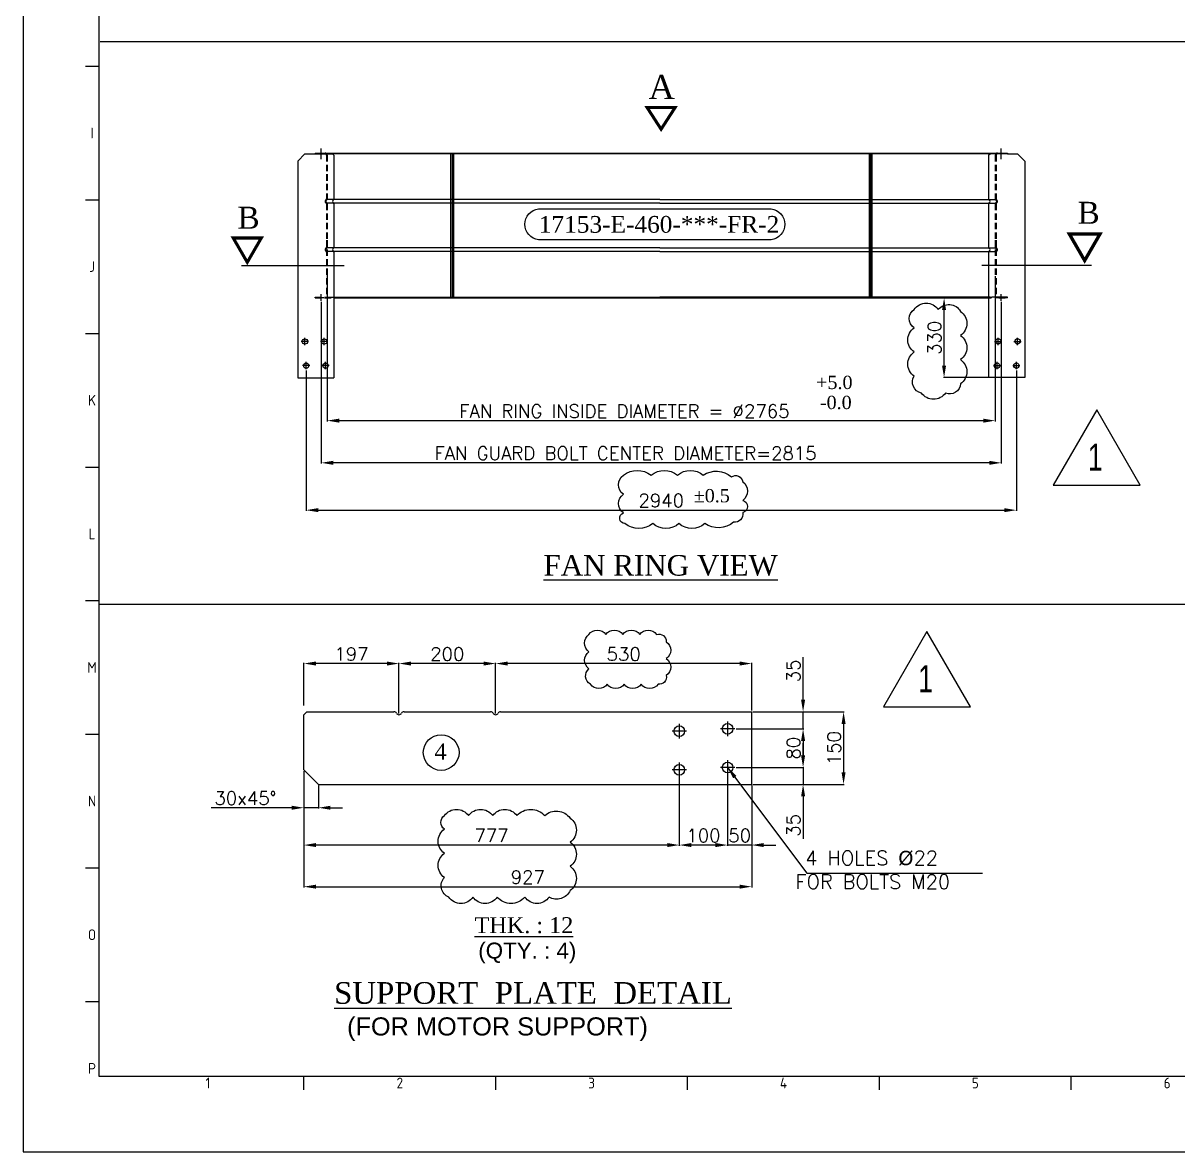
# Model space of a CAD drawing. Header units: inches. Extents: x 212980 to 238967, y -33384 to 2238.
# Drawn here: x 222454 to 227233, y -33384 to -28710 of the extents above; entities that cross this region are included whole.
import ezdxf
from ezdxf.enums import TextEntityAlignment as Align

# ---------------------------------------------------------------- set-up
doc = ezdxf.new("R2010")
doc.units = ezdxf.units.IN
doc.header["$LTSCALE"] = 15
doc.header["$MEASUREMENT"] = 0
doc.linetypes.add('CENTER2', pattern=[28.575, 19.05, -3.175, 3.175, -3.175])
doc.linetypes.add('HIDDEN', pattern=[0.375, 0.25, -0.125])
doc.layers.get('Defpoints').update_dxf_attribs({"lineweight": 0})
for name, color, linetype in [('1', 1, 'Continuous'), ('3', 3, 'Continuous'), ('CADRE', 5, 'Continuous'), ('CLOWD', 3, 'Continuous'), ('line', 7, 'Continuous'), ('PV-38C9D', 7, 'Continuous')]:
    doc.layers.add(name, color=color, linetype=linetype)
doc.styles.add('ARIAL', font='arialbi.ttf')
doc.styles.add('ARIAL_NARROW', font='ARIALN.TTF')
doc.styles.add('ISO Proportional', font='isocp.shx')
doc.styles.add('ROMANS', font='ROMANS.shx')
doc.styles.add('STYLE1', font='times.ttf')
doc.styles.add('style10', font='romans.shx', dxfattribs={"height": 25})
doc.styles.add('style7', font='times.ttf', dxfattribs={"height": 24})
doc.dimstyles.new('4', dxfattribs={"dimtxt": 55, "dimasz": 50, "dimexe": 3, "dimexo": 5, "dimgap": 12, "dimtad": 1, "dimdec": 0, "dimdsep": 46, "dimtxsty": 'ROMANS', "dimcen": 2.5, "dimclrd": 6, "dimclre": 6, "dimclrt": 2, "dimadec": 0, "dimazin": 0, "dimtfac": 1, "dimtdec": 0, "dimtmove": 0, "dimatfit": 3, "dimfxl": 1, "dimarcsym": 0})

# ---------------------------------------------------------------- blocks, each defined once
blk = doc.blocks.new('KADR')
at = {"layer": 'CADRE', "color": 2}
for p, q in [((220598.3, 250.1), (220695.6, 250.1)), ((220598.3, -722.3), (220695.6, -722.3)), ((220598.3, -1694.7), (220695.6, -1694.7)), ((220598.3, -2667.1), (220695.6, -2667.1)), ((220598.3, -3639.5), (220695.6, -3639.5)), ((220598.3, -4611.9), (220695.6, -4611.9)), ((220598.3, -5584.2), (220695.6, -5584.2)), ((220598.3, -6556.6), (220695.6, -6556.6)), ((222188.2, -7198.2), (222188.2, -7100.9)), ((223583.6, -7198.2), (223583.6, -7100.9)), ((224978.9, -7198.2), (224978.9, -7100.9)), ((226374.3, -7198.2), (226374.3, -7100.9)), ((227769.7, -7198.2), (227769.7, -7100.9))]:
    blk.add_line(p, q, dxfattribs=at)
at = {"layer": 'CADRE', "color": 1}
blk.add_lwpolyline([(220145.5, -7651), (243248.6, -7651), (243248.6, 8686.2), (220145.5, 8686.2)], close=True, dxfattribs=at)
at = {"layer": 'CADRE'}
blk.add_lwpolyline([(220695.6, -7100.9), (242698.5, -7100.9), (242698.5, 8136.1), (220695.6, 8136.1)], close=True, dxfattribs=at)
at = {"layer": 'CADRE', "color": 2, "style": 'ISO Proportional'}
for s, p in [('I', (220647, -236.1)), ('J', (220647, -1208.5)), ('K', (220647, -2180.9)), ('L', (220647, -3153.3)), ('M', (220647, -4125.7)), ('N', (220647, -5098)), ('O', (220647, -6070.4)), ('P', (220647, -7042.8)), ('1', (221490.5, -7149.5)), ('2', (222885.9, -7149.5)), ('3', (224281.2, -7149.5)), ('4', (225676.6, -7149.5)), ('5', (227072, -7149.5)), ('6', (228467.4, -7149.5))]:
    blk.add_text(s, height=77.8, dxfattribs=at).set_placement(p, align=Align.MIDDLE)
blk = doc.blocks.new('*D62')
at = {"color": 6, "lineweight": -2, "transparency": 16777216}
for p, q in [((223712.6, -29754.5), (223712.6, -30359.5)), ((226477.6, -29758.1), (226477.6, -30359.5)), ((223762.6, -30356.5), (226427.6, -30356.5))]:
    blk.add_line(p, q, dxfattribs=at)
at = {"color": 6, "transparency": 16777216}
for points in [[(223762.6, -30348.2), (223762.6, -30364.9), (223712.6, -30356.5)], [(226427.6, -30348.2), (226427.6, -30364.9), (226477.6, -30356.5)]]:
    blk.add_solid(points, dxfattribs=at)
at = {"layer": 'Defpoints', "color": 0, "transparency": 16777216}
for p in [(223712.6, -29749.5), (226477.6, -29753.1), (226477.6, -30356.5)]:
    blk.add_point(p, dxfattribs=at)
at = {"color": 2, "lineweight": 0, "transparency": 16777216, "insert": (224942.6, -30317), "char_height": 55, "attachment_point": 5, "style": 'ROMANS'}
blk.add_mtext('FAN RING INSIDE DIAMETER = %%C2765', dxfattribs=at)
blk = doc.blocks.new('*D63')
at = {"color": 6, "lineweight": -2, "transparency": 16777216}
for p, q in [((223687.6, -29864.9), (223687.6, -30534.2)), ((226502.6, -29864.9), (226502.6, -30534.2)), ((226452.6, -30531.2), (223737.6, -30531.2))]:
    blk.add_line(p, q, dxfattribs=at)
at = {"color": 6, "transparency": 16777216}
for points in [[(223737.6, -30522.8), (223737.6, -30539.5), (223687.6, -30531.2)], [(226452.6, -30522.8), (226452.6, -30539.5), (226502.6, -30531.2)]]:
    blk.add_solid(points, dxfattribs=at)
at = {"layer": 'Defpoints', "color": 0, "transparency": 16777216}
for p in [(223687.6, -29859.9), (226502.6, -29859.9), (223687.6, -30531.2)]:
    blk.add_point(p, dxfattribs=at)
at = {"color": 2, "lineweight": 0, "transparency": 16777216, "insert": (224947.4, -30491.7), "char_height": 55, "attachment_point": 5, "style": 'ROMANS'}
blk.add_mtext('FAN GUARD BOLT CENTER DIAMETER=2815', dxfattribs=at)
blk = doc.blocks.new('*D64')
at = {"color": 6, "lineweight": -2, "transparency": 16777216}
for p, q in [((226442.3, -29848.7), (226262.7, -29848.7)), ((226265.7, -30128.5), (226265.7, -29898.7)), ((226453.5, -30178.5), (226262.7, -30178.5))]:
    blk.add_line(p, q, dxfattribs=at)
at = {"color": 6, "transparency": 16777216}
for points in [[(226257.3, -29898.7), (226274, -29898.7), (226265.7, -29848.7)], [(226257.3, -30128.5), (226274, -30128.5), (226265.7, -30178.5)]]:
    blk.add_solid(points, dxfattribs=at)
at = {"layer": 'Defpoints', "color": 0, "transparency": 16777216}
for p in [(226265.7, -29848.7), (226447.3, -29848.7), (226458.5, -30178.5)]:
    blk.add_point(p, dxfattribs=at)
at = {"color": 2, "lineweight": 0, "transparency": 16777216, "insert": (226226.2, -30013.6), "char_height": 55, "attachment_point": 5, "rotation": 90, "style": 'ROMANS'}
blk.add_mtext('330', dxfattribs=at)
blk = doc.blocks.new('*D65')
at = {"color": 6, "lineweight": -2, "transparency": 16777216}
for p, q in [((223625.4, -30148.7), (223625.4, -30730.2)), ((226564.9, -30148.5), (226564.9, -30730.2)), ((223675.4, -30727.2), (226514.9, -30727.2))]:
    blk.add_line(p, q, dxfattribs=at)
at = {"color": 6, "transparency": 16777216}
for points in [[(223675.4, -30718.8), (223675.4, -30735.5), (223625.4, -30727.2)], [(226514.9, -30718.8), (226514.9, -30735.5), (226564.9, -30727.2)]]:
    blk.add_solid(points, dxfattribs=at)
at = {"layer": 'Defpoints', "color": 0, "transparency": 16777216}
for p in [(223625.4, -30143.7), (226564.9, -30143.5), (226564.9, -30727.2)]:
    blk.add_point(p, dxfattribs=at)
at = {"color": 2, "lineweight": 0, "transparency": 16777216, "insert": (225095.1, -30687.7), "char_height": 55, "attachment_point": 5, "style": 'ROMANS'}
blk.add_mtext('2940', dxfattribs=at)
blk = doc.blocks.new('*D95')
at = {"color": 6, "lineweight": -2, "transparency": 16777216}
for p, q in [((225404.6, -31632.5), (225685.1, -31632.5)), ((225682.1, -31682.5), (225682.1, -31742.5)), ((225404.6, -31792.5), (225685.1, -31792.5))]:
    blk.add_line(p, q, dxfattribs=at)
at = {"color": 6, "transparency": 16777216}
for points in [[(225673.8, -31682.5), (225690.5, -31682.5), (225682.1, -31632.5)], [(225673.8, -31742.5), (225690.5, -31742.5), (225682.1, -31792.5)]]:
    blk.add_solid(points, dxfattribs=at)
at = {"layer": 'Defpoints', "color": 0, "transparency": 16777216}
for p in [(225399.6, -31632.5), (225399.6, -31792.5), (225682.1, -31792.5)]:
    blk.add_point(p, dxfattribs=at)
at = {"color": 2, "lineweight": 0, "transparency": 16777216, "insert": (225642.6, -31712.5), "char_height": 55, "attachment_point": 5, "rotation": 90, "style": 'ROMANS'}
blk.add_mtext('80', dxfattribs=at)
blk = doc.blocks.new('*D96')
at = {"color": 6, "lineweight": -2, "transparency": 16777216}
for p, q in [((225682.1, -31742.5), (225682.1, -31692.5)), ((225404.6, -31792.5), (225685.1, -31792.5)), ((225682.1, -31792.5), (225682.1, -31862.5)), ((225474.6, -31862.5), (225685.1, -31862.5)), ((225682.1, -31912.5), (225682.1, -32088.7))]:
    blk.add_line(p, q, dxfattribs=at)
at = {"color": 6, "transparency": 16777216}
for points in [[(225673.8, -31742.5), (225690.5, -31742.5), (225682.1, -31792.5)], [(225673.8, -31912.5), (225690.5, -31912.5), (225682.1, -31862.5)]]:
    blk.add_solid(points, dxfattribs=at)
at = {"layer": 'Defpoints', "color": 0, "transparency": 16777216}
for p in [(225399.6, -31792.5), (225469.6, -31862.5), (225682.1, -31862.5)]:
    blk.add_point(p, dxfattribs=at)
at = {"color": 2, "lineweight": 0, "transparency": 16777216, "insert": (225642.6, -32032.2), "char_height": 55, "attachment_point": 5, "rotation": 90, "style": 'ROMANS'}
blk.add_mtext('35', dxfattribs=at)
blk = doc.blocks.new('*D97')
at = {"color": 6, "lineweight": -2, "transparency": 16777216}
for p, q in [((225682.1, -31512.5), (225682.1, -31336.3)), ((225474.6, -31562.5), (225685.1, -31562.5)), ((225682.1, -31632.5), (225682.1, -31562.5)), ((225526.5, -31632.5), (225685.1, -31632.5)), ((225682.1, -31682.5), (225682.1, -31732.5))]:
    blk.add_line(p, q, dxfattribs=at)
at = {"color": 6, "transparency": 16777216}
for points in [[(225673.8, -31512.5), (225690.5, -31512.5), (225682.1, -31562.5)], [(225673.8, -31682.5), (225690.5, -31682.5), (225682.1, -31632.5)]]:
    blk.add_solid(points, dxfattribs=at)
at = {"layer": 'Defpoints', "color": 0, "transparency": 16777216}
for p in [(225469.6, -31562.5), (225682.1, -31562.5), (225521.5, -31632.5)]:
    blk.add_point(p, dxfattribs=at)
at = {"color": 2, "lineweight": 0, "transparency": 16777216, "insert": (225642.6, -31392.8), "char_height": 55, "attachment_point": 5, "rotation": 90, "style": 'ROMANS'}
blk.add_mtext('35', dxfattribs=at)
blk = doc.blocks.new('*D98')
at = {"color": 6, "lineweight": -2, "transparency": 16777216}
for p, q in [((225369.6, -31817.5), (225369.6, -32116.9)), ((225469.6, -31867.5), (225469.6, -32116.9)), ((225319.6, -32113.9), (225269.6, -32113.9)), ((225469.6, -32113.9), (225369.6, -32113.9)), ((225519.6, -32113.9), (225569.6, -32113.9))]:
    blk.add_line(p, q, dxfattribs=at)
at = {"color": 6, "transparency": 16777216}
for points in [[(225319.6, -32105.5), (225319.6, -32122.2), (225369.6, -32113.9)], [(225519.6, -32105.5), (225519.6, -32122.2), (225469.6, -32113.9)]]:
    blk.add_solid(points, dxfattribs=at)
at = {"layer": 'Defpoints', "color": 0, "transparency": 16777216}
for p in [(225369.6, -31812.5), (225469.6, -31862.5), (225369.6, -32113.9)]:
    blk.add_point(p, dxfattribs=at)
at = {"color": 2, "lineweight": 0, "transparency": 16777216, "insert": (225419.6, -32074.4), "char_height": 55, "attachment_point": 5, "style": 'ROMANS'}
blk.add_mtext('50', dxfattribs=at)
blk = doc.blocks.new('*D99')
at = {"color": 6, "lineweight": -2, "transparency": 16777216}
for p, q in [((225169.6, -31827.5), (225169.6, -32116.9)), ((225319.6, -32113.9), (225219.6, -32113.9)), ((225369.6, -32080.6), (225369.6, -32116.9))]:
    blk.add_line(p, q, dxfattribs=at)
at = {"color": 6, "transparency": 16777216}
for points in [[(225219.6, -32105.5), (225219.6, -32122.2), (225169.6, -32113.9)], [(225319.6, -32105.5), (225319.6, -32122.2), (225369.6, -32113.9)]]:
    blk.add_solid(points, dxfattribs=at)
at = {"layer": 'Defpoints', "color": 0, "transparency": 16777216}
for p in [(225169.6, -31822.5), (225169.6, -32113.9), (225369.6, -32075.6)]:
    blk.add_point(p, dxfattribs=at)
at = {"color": 2, "lineweight": 0, "transparency": 16777216, "insert": (225269.6, -32074.4), "char_height": 55, "attachment_point": 5, "style": 'ROMANS'}
blk.add_mtext('100', dxfattribs=at)
blk = doc.blocks.new('*D100')
at = {"color": 6, "lineweight": -2, "transparency": 16777216}
for p, q in [((223616, -31807.5), (223616, -32116.9)), ((225169.6, -32057.2), (225169.6, -32116.9)), ((225119.6, -32113.9), (223666, -32113.9))]:
    blk.add_line(p, q, dxfattribs=at)
at = {"color": 6, "transparency": 16777216}
for points in [[(223666, -32105.5), (223666, -32122.2), (223616, -32113.9)], [(225119.6, -32105.5), (225119.6, -32122.2), (225169.6, -32113.9)]]:
    blk.add_solid(points, dxfattribs=at)
at = {"layer": 'Defpoints', "color": 0, "transparency": 16777216}
for p in [(223616, -31802.5), (225169.6, -32052.2), (223616, -32113.9)]:
    blk.add_point(p, dxfattribs=at)
at = {"color": 2, "lineweight": 0, "transparency": 16777216, "insert": (224392.8, -32074.4), "char_height": 55, "attachment_point": 5, "style": 'ROMANS'}
blk.add_mtext('777', dxfattribs=at)
blk = doc.blocks.new('*D101')
at = {"color": 6, "lineweight": -2, "transparency": 16777216}
for p, q in [((223676, -31867.5), (223676, -31962.4)), ((223616, -31927.5), (223616, -31962.4)), ((223566, -31959.4), (223232.8, -31959.4)), ((223676, -31959.4), (223616, -31959.4)), ((223726, -31959.4), (223776, -31959.4))]:
    blk.add_line(p, q, dxfattribs=at)
at = {"color": 6, "transparency": 16777216}
for points in [[(223566, -31951), (223566, -31967.7), (223616, -31959.4)], [(223726, -31951), (223726, -31967.7), (223676, -31959.4)]]:
    blk.add_solid(points, dxfattribs=at)
at = {"layer": 'Defpoints', "color": 0, "transparency": 16777216}
for p in [(223676, -31862.5), (223616, -31922.5), (223616, -31959.4)]:
    blk.add_point(p, dxfattribs=at)
at = {"color": 2, "lineweight": 0, "transparency": 16777216, "insert": (223374.4, -31919.9), "char_height": 55, "attachment_point": 5, "style": 'ROMANS'}
blk.add_mtext('30x45°', dxfattribs=at)
blk = doc.blocks.new('*D102')
at = {"color": 6, "lineweight": -2, "transparency": 16777216}
for p, q in [((225534.7, -31562.5), (225852.7, -31562.5)), ((225849.7, -31612.5), (225849.7, -31812.5)), ((225534.7, -31862.5), (225852.7, -31862.5))]:
    blk.add_line(p, q, dxfattribs=at)
at = {"color": 6, "transparency": 16777216}
for points in [[(225841.4, -31612.5), (225858, -31612.5), (225849.7, -31562.5)], [(225841.4, -31812.5), (225858, -31812.5), (225849.7, -31862.5)]]:
    blk.add_solid(points, dxfattribs=at)
at = {"layer": 'Defpoints', "color": 0, "transparency": 16777216}
for p in [(225529.7, -31562.5), (225529.7, -31862.5), (225849.7, -31862.5)]:
    blk.add_point(p, dxfattribs=at)
at = {"color": 2, "lineweight": 0, "transparency": 16777216, "insert": (225810.2, -31712.5), "char_height": 55, "attachment_point": 5, "rotation": 90, "style": 'ROMANS'}
blk.add_mtext('150', dxfattribs=at)
blk = doc.blocks.new('*D103')
at = {"color": 6, "lineweight": -2, "transparency": 16777216}
for p, q in [((224409.6, -31569), (224409.6, -31359.3)), ((225419.6, -31362.3), (224459.6, -31362.3)), ((225469.6, -31557), (225469.6, -31359.3))]:
    blk.add_line(p, q, dxfattribs=at)
at = {"color": 6, "transparency": 16777216}
for points in [[(224459.6, -31353.9), (224459.6, -31370.6), (224409.6, -31362.3)], [(225419.6, -31353.9), (225419.6, -31370.6), (225469.6, -31362.3)]]:
    blk.add_solid(points, dxfattribs=at)
at = {"layer": 'Defpoints', "color": 0, "transparency": 16777216}
for p in [(224409.6, -31362.3), (224409.6, -31574), (225469.6, -31562)]:
    blk.add_point(p, dxfattribs=at)
at = {"color": 2, "lineweight": 0, "transparency": 16777216, "insert": (224939.6, -31322.8), "char_height": 55, "attachment_point": 5, "style": 'ROMANS'}
blk.add_mtext('530', dxfattribs=at)
blk = doc.blocks.new('*D104')
at = {"color": 6, "lineweight": -2, "transparency": 16777216}
for p, q in [((224009.6, -31569), (224009.6, -31359.3)), ((224359.6, -31362.3), (224059.6, -31362.3)), ((224409.6, -31569), (224409.6, -31359.3))]:
    blk.add_line(p, q, dxfattribs=at)
at = {"color": 6, "transparency": 16777216}
for points in [[(224059.6, -31353.9), (224059.6, -31370.6), (224009.6, -31362.3)], [(224359.6, -31353.9), (224359.6, -31370.6), (224409.6, -31362.3)]]:
    blk.add_solid(points, dxfattribs=at)
at = {"layer": 'Defpoints', "color": 0, "transparency": 16777216}
for p in [(224009.6, -31362.3), (224009.6, -31574), (224409.6, -31574)]:
    blk.add_point(p, dxfattribs=at)
at = {"color": 2, "lineweight": 0, "transparency": 16777216, "insert": (224209.6, -31322.8), "char_height": 55, "attachment_point": 5, "style": 'ROMANS'}
blk.add_mtext('200', dxfattribs=at)
blk = doc.blocks.new('*D105')
at = {"color": 6, "lineweight": -2, "transparency": 16777216}
for p, q in [((223616, -31536.1), (223616, -31359.3)), ((223959.6, -31362.3), (223666, -31362.3)), ((224009.6, -31569), (224009.6, -31359.3))]:
    blk.add_line(p, q, dxfattribs=at)
at = {"color": 6, "transparency": 16777216}
for points in [[(223666, -31353.9), (223666, -31370.6), (223616, -31362.3)], [(223959.6, -31353.9), (223959.6, -31370.6), (224009.6, -31362.3)]]:
    blk.add_solid(points, dxfattribs=at)
at = {"layer": 'Defpoints', "color": 0, "transparency": 16777216}
for p in [(223616, -31362.3), (223616, -31541.1, 0), (224009.6, -31574)]:
    blk.add_point(p, dxfattribs=at)
at = {"color": 2, "lineweight": 0, "transparency": 16777216, "insert": (223812.8, -31322.8), "char_height": 55, "attachment_point": 5, "style": 'ROMANS'}
blk.add_mtext('197', dxfattribs=at)
blk = doc.blocks.new('*D106')
at = {"color": 6, "lineweight": -2, "transparency": 16777216}
for p, q in [((223616, -32055.1), (223616, -32289.2)), ((225469.6, -32055.1), (225469.6, -32289.2)), ((223666, -32286.2), (225419.6, -32286.2))]:
    blk.add_line(p, q, dxfattribs=at)
at = {"color": 6, "transparency": 16777216}
for points in [[(223666, -32277.9), (223666, -32294.5), (223616, -32286.2)], [(225419.6, -32277.9), (225419.6, -32294.5), (225469.6, -32286.2)]]:
    blk.add_solid(points, dxfattribs=at)
at = {"layer": 'Defpoints', "color": 0, "transparency": 16777216}
for p in [(223616, -32050.1), (225469.6, -32050.1), (225469.6, -32286.2)]:
    blk.add_point(p, dxfattribs=at)
at = {"color": 2, "lineweight": 0, "transparency": 16777216, "insert": (224542.8, -32246.7), "char_height": 55, "attachment_point": 5, "style": 'ROMANS'}
blk.add_mtext('927', dxfattribs=at)

msp = doc.modelspace()

# ---------------------------------------------------------------- linework, layer by layer
for p, q in [((223662.61, -29248.68), (223662.61, -29251.85)), ((226527.61, -29248.68), (226527.61, -29251.65)), ((226527.61, -29248.68), (226527.61, -29251.65)), ((223620.45, -29251.85), (223590.37, -29281.93)), ((225089.46, -29251.95), (223662.61, -29251.85)), ((223740.36, -29257.85), (223734.36, -29251.86)), ((226527.61, -29251.65), (225089.46, -29251.95)), ((226449.89, -29257.68), (226455.89, -29251.68)), ((226527.61, -29251.65), (226569.89, -29251.68)), ((226569.89, -29251.68), (226599.89, -29281.68)), ((225089.46, -29441.36), (223739.45, -29441.27)), ((225089.46, -29441.36), (226451.41, -29441.29)), ((226478.41, -29441.29), (226481.61, -29441.29)), ((225089.46, -29456.15), (223739.65, -29456.05)), ((225089.46, -29456.15), (226451.18, -29456.07)), ((226478.41, -29456.07), (226481.61, -29456.07)), ((225089.46, -29641.36), (223739.45, -29641.27)), ((225089.46, -29656.15), (223739.65, -29656.05)), ((225089.46, -29641.36), (226451.41, -29641.29)), ((225089.46, -29656.15), (226451.18, -29656.07)), ((226449.89, -29658.82), (226449.89, -30178.48)), ((226478.41, -29641.29), (226481.61, -29641.29)), ((226478.41, -29656.07), (226481.61, -29656.07)), ((223740.37, -29848.68), (226459.5, -29848.49)), ((223740.37, -29848.68), (223740.37, -30178.68)), ((226527.61, -29845.36), (226475.76, -29845.36)), ((226527.61, -29848.56), (226477.61, -29848.56)), ((226527.61, -29845.36), (226491.6, -29845.36)), ((226527.61, -29848.56), (226527.61, -29845.36)), ((226527.61, -29848.56), (226527.61, -29845.36)), ((223590.37, -30178.68), (223740.37, -30178.68)), ((226599.89, -30178.48), (226449.89, -30178.48)), ((223628.04, -31562.02), (223616.04, -31574.02)), ((225469.64, -31862.49), (225469.64, -31562.02)), ((223616.04, -31802.49), (223676.04, -31862.49))]:
    msp.add_line(p, q)
at = {"color": 3, "linetype": 'CENTER2', "ltscale": 7}
for p, q in [((223687.61, -29273.73), (223687.61, -29230.17)), ((226502.61, -29273.73), (226502.61, -29230.17)), ((226502.61, -29273.73), (226502.61, -29230.17))]:
    msp.add_line(p, q, dxfattribs=at)
at = {"color": 42, "linetype": 'HIDDEN', "ltscale": 7}
for p, q in [((223709.41, -29257.88), (223709.41, -29438.29)), ((223712.61, -29257.88), (223712.61, -29438.29)), ((226477.61, -29257.88), (226477.61, -29438.29)), ((226477.61, -29257.88), (226477.61, -29438.29)), ((226480.81, -29257.88), (226480.81, -29438.29)), ((226480.81, -29257.88), (226480.81, -29438.29)), ((223739.45, -29441.27), (223708.6, -29441.29)), ((226451.41, -29441.29), (226481.61, -29441.29)), ((223739.65, -29456.05), (223708.6, -29456.07)), ((223709.41, -29459.07), (223709.41, -29638.29)), ((223712.61, -29459.07), (223712.61, -29638.29)), ((226451.18, -29456.07), (226481.61, -29456.07)), ((226477.61, -29459.07), (226477.61, -29638.29)), ((226477.61, -29459.07), (226477.61, -29638.29)), ((226480.81, -29459.07), (226480.81, -29638.29)), ((226480.81, -29459.07), (226480.81, -29638.29)), ((223709.41, -29609.07), (223709.41, -29845.48)), ((223712.61, -29609.07), (223712.61, -29845.48)), ((226477.61, -29609.07), (226477.61, -29845.36)), ((226477.61, -29609.07), (226477.61, -29845.36)), ((226480.81, -29609.07), (226480.81, -29755.08)), ((226480.81, -29609.07), (226480.81, -29845.37)), ((223739.45, -29641.27), (223708.6, -29641.29)), ((223739.65, -29656.05), (223708.6, -29656.07)), ((226451.18, -29656.07), (226481.61, -29656.07)), ((226451.41, -29641.29), (226481.61, -29641.29)), ((223662.61, -29845.48), (223698.61, -29845.48)), ((223662.61, -29848.68), (223662.61, -29845.48)), ((223662.61, -29845.48), (223709.41, -29845.48)), ((223662.61, -29848.68), (223662.61, -29845.48)), ((223662.61, -29845.48), (223709.41, -29845.48)), ((223698.61, -29848.68), (223662.61, -29848.68)), ((223662.61, -29848.68), (223740.37, -29848.68)), ((223662.61, -29848.68), (223712.61, -29848.68)), ((223712.61, -29845.48), (223742.11, -29845.48)), ((226527.61, -29845.46), (226457.77, -29845.29)), ((226502.61, -29848.61), (226459.5, -29848.49)), ((226527.61, -29845.36), (226475.76, -29845.36)), ((226527.61, -29848.56), (226477.61, -29848.56)), ((226527.61, -29845.36), (226491.6, -29845.36)), ((226491.6, -29848.56), (226527.61, -29848.56)), ((226491.6, -29848.56), (226527.61, -29848.56)), ((226527.61, -29848.56), (226527.61, -29845.36)), ((226527.61, -29848.56), (226527.61, -29845.36))]:
    msp.add_line(p, q, dxfattribs=at)
at = {"color": 3, "linetype": 'CENTER2', "ltscale": 8}
for p, q in [((223687.61, -29859.94), (223687.61, -29833.37)), ((226502.61, -29859.81), (226502.61, -29833.25)), ((226502.61, -29859.81), (226502.61, -29833.25)), ((223620.37, -30043.68), (223620.37, -30013.68)), ((223700.37, -30043.68), (223700.37, -30013.68)), ((226489.89, -30043.48), (226489.89, -30013.48)), ((226569.89, -30043.48), (226569.89, -30013.48)), ((223635.37, -30028.68), (223605.37, -30028.68)), ((223715.37, -30028.68), (223685.37, -30028.68)), ((226474.89, -30028.48), (226504.89, -30028.48)), ((226554.89, -30028.48), (226584.89, -30028.48)), ((223640.37, -30128.68), (223610.37, -30128.68)), ((223625.37, -30143.68), (223625.37, -30113.68)), ((223720.37, -30128.68), (223690.37, -30128.68)), ((223705.37, -30143.68), (223705.37, -30113.68)), ((226469.89, -30128.48), (226499.89, -30128.48)), ((226484.89, -30143.48), (226484.89, -30113.48)), ((226549.89, -30128.48), (226579.89, -30128.48)), ((226564.89, -30143.48), (226564.89, -30113.48)), ((225169.64, -31612.49), (225169.64, -31672.49)), ((225399.64, -31632.49), (225339.64, -31632.49)), ((225369.64, -31602.49), (225369.64, -31662.49)), ((225199.64, -31642.49), (225139.64, -31642.49)), ((225169.64, -31772.49), (225169.64, -31832.49)), ((225369.64, -31762.49), (225369.64, -31822.49)), ((225199.64, -31802.49), (225139.64, -31802.49)), ((225399.64, -31792.49), (225339.64, -31792.49))]:
    msp.add_line(p, q, dxfattribs=at)
at = {"color": 5}
for points, const_width in [([(225094.48, -29149.83), (225036.3, -29059.65), (225152.67, -29059.65)], 12.67), ([(226847.53, -29693.6), (226911.17, -29583.38), (226783.89, -29583.38)], 13.86), ([(223381.67, -29700.92), (223323.48, -29600.14), (223439.85, -29600.14)], 12.67)]:
    msp.add_lwpolyline(points, close=True, dxfattribs=dict(at, const_width=const_width))
at = {"color": 6, "linetype": 'Continuous'}
msp.add_lwpolyline([(225549.6, -29607.29), (224587.21, -29607.29, -0.8876205), (224587.21, -29479.55), (225549.6, -29479.55, -0.8876205)], format="xyb", close=True, dxfattribs=at)
at = {"color": 5, "linetype": 'CENTER2', "ltscale": 10}
for points in [[(223357.23, -29713.91), (223782.46, -29713.91)], [(226876.25, -29713.91), (226421.27, -29713.91)]]:
    msp.add_lwpolyline(points, dxfattribs=at)
at = {"color": 2, "ltscale": 200}
for points in [[(226141.67, -29895.96, -0.5205671), (226241.67, -29895.96, -0.5205671), (226333.72, -29903.92, -0.5205671), (226333.72, -30003.92, -0.5205671), (226333.72, -30103.92, -0.5205671), (226333.72, -30203.92, -0.5205671), (226271.86, -30242.06, -0.5205671), (226171.86, -30242.06, -0.5205671), (226141.67, -30172.24, -0.5205671), (226141.67, -30072.24, -0.5205671), (226141.67, -29972.24, -0.5205671)], [(224938.35, -30582.53, -0.3484404), (225053.39, -30582.53, -0.3681829), (225162.26, -30582.53, -0.3752697), (225269.07, -30582.53, -0.3433916), (225385.59, -30589.5, -0.5654038), (225432.09, -30609.51, -0.5205671), (225432.09, -30686.51, -0.7900031), (225432.09, -30737.25, -0.5205671), (225394.48, -30776.64, -0.3359665), (225275.33, -30782.8, -0.3752697), (225168.52, -30782.8, -0.3681829), (225059.65, -30782.8, -0.3484404), (224944.61, -30782.8, -0.8230315), (224938.35, -30738.32, -0.5205671), (224938.35, -30661.32, -0.5205671)], [(224795.96, -31241.93, -0.5205671), (224865.96, -31241.93, -0.5205671), (224935.96, -31241.93, -0.5205671), (225005.96, -31241.93, -0.5205671), (225075.96, -31241.93, -0.5205671), (225115.83, -31272.06, -0.5205671), (225115.83, -31342.06, -0.5205671), (225115.83, -31412.06, -0.5205671), (225081.65, -31447.87, -0.5205671), (225011.65, -31447.87, -0.5205671), (224941.65, -31447.87, -0.5205671), (224871.65, -31447.87, -0.5205671), (224801.65, -31447.87, -0.5205671), (224795.96, -31383.56, -0.5205671), (224795.96, -31313.56, -0.5205671)], [(224197.56, -31992.12, -0.5205671), (224297.56, -31992.12, -0.5205671), (224397.56, -31992.12, -0.5205671), (224497.56, -31992.12, -0.452667), (224612.56, -31992.12, -0.4470561), (224717.8, -32001.88, -0.5205671), (224717.8, -32101.88, -0.5205671), (224717.8, -32201.88, -0.5205671), (224717.8, -32301.88, -0.4400251), (224630.74, -32329.82, -0.5205671), (224530.74, -32329.82, -0.452667), (224415.74, -32329.82, -0.5205671), (224315.74, -32329.82, -0.5205671), (224215.74, -32329.82, -0.5205671), (224197.56, -32248.01, -0.5205671), (224197.56, -32148.01, -0.5205671), (224197.56, -32048.01, -0.5205671)]]:
    msp.add_lwpolyline(points, format="xyb", close=True, dxfattribs=at)
for points in [[(226897.23, -30311.69), (226716.8, -30624.22), (227077.67, -30624.22)], [(226194.81, -31229.4), (226014.37, -31541.93), (226375.24, -31541.93)]]:
    msp.add_lwpolyline(points, close=True, dxfattribs=at)
for centre, radius in [((223620.37, -30028.68), 11), ((223700.37, -30028.68), 11), ((226489.89, -30028.48), 11), ((226569.89, -30028.48), 11), ((223625.37, -30128.68), 11), ((223705.37, -30128.68), 11), ((226484.89, -30128.48), 11), ((226564.89, -30128.48), 11), ((225169.64, -31642.49), 22), ((225369.64, -31632.49), 22), ((225169.64, -31802.49), 22), ((225369.64, -31792.49), 22)]:
    msp.add_circle(centre, radius)
at = {"color": 6, "linetype": 'Continuous'}
msp.add_circle((224184.23, -31730.72), 73.89, dxfattribs=at)
at = {"color": 42, "linetype": 'HIDDEN', "ltscale": 7}
for centre, radius, start, end in [((223703.41, -29257.88), 9.2, 0, 90), ((226486.81, -29257.88), 9.2, 90, 180), ((223703.41, -29257.88), 6, 0, 90), ((226486.81, -29257.88), 6, 90, 180), ((223703.41, -29438.29), 6, 300, 0), ((223706.61, -29438.29), 6, 300, 0), ((226483.61, -29438.29), 6, 180, 240), ((226486.81, -29438.29), 6, 180, 240), ((223709.41, -29448.68), 6, 120, 240), ((223703.41, -29459.07), 6, 0, 60), ((223712.61, -29448.68), 6, 120, 240), ((223706.61, -29459.07), 6, 0, 60), ((226483.61, -29459.07), 6, 120, 180), ((226477.61, -29448.68), 6, 300, 60), ((226486.81, -29459.07), 6, 120, 180), ((226480.81, -29448.68), 6, 300, 60), ((223709.41, -29648.68), 6, 120, 240), ((223703.41, -29638.29), 6, 300, 0), ((223703.41, -29659.07), 6, 0, 60), ((223712.61, -29648.68), 6, 120, 240), ((223706.61, -29638.29), 6, 300, 0), ((223706.61, -29659.07), 6, 0, 60), ((226483.61, -29638.29), 6, 180, 240), ((226483.61, -29659.07), 6, 120, 180), ((226477.61, -29648.68), 6, 300, 60), ((226486.81, -29638.29), 6, 180, 240), ((226486.81, -29659.07), 6, 120, 180), ((226480.81, -29648.68), 6, 300, 60)]:
    msp.add_arc(centre, radius, start, end, dxfattribs=at)
at = {"color": 42, "linetype": 'HIDDEN', "ltscale": 100}
for centre, radius, start, end in [((226486.81, -29257.88), 9.2, 90, 180), ((226483.61, -29438.29), 6, 180, 240), ((226483.61, -29459.07), 6, 120, 180), ((226477.61, -29448.68), 6, 300, 60), ((226483.61, -29638.29), 6, 180, 240), ((226483.61, -29659.07), 6, 120, 180), ((226477.61, -29648.68), 6, 300, 60)]:
    msp.add_arc(centre, radius, start, end, dxfattribs=at)
for centre, start, end in [((226486.81, -29257.88), 90, 180), ((226486.81, -29438.29), 180, 240), ((226486.81, -29459.07), 120, 180), ((226480.81, -29448.68), 300, 60), ((226486.81, -29638.29), 180, 240), ((226486.81, -29659.07), 120, 180), ((226480.81, -29648.68), 300, 60)]:
    msp.add_arc(centre, 6, start, end)
at = {"layer": '1', "color": 2}
for p, q in [((222772.74, -28786.51), (232469.5, -28786.51)), ((232469.5, -31118.31), (222766.82, -31118.31))]:
    msp.add_line(p, q, dxfattribs=at)
at = {"layer": '1', "color": 0}
for p, q in [((224223.4, -29248.68), (224223.4, -29848.68)), ((224229.06, -29248.68), (224229.06, -29848.68)), ((224234.71, -29248.68), (224234.71, -29848.68)), ((225955.53, -29248.68), (225955.53, -29848.68)), ((225961.18, -29248.68), (225961.18, -29848.68)), ((225966.84, -29248.68), (225966.84, -29848.68)), ((223742.12, -29845.45), (225089.46, -29845.55)), ((226457.77, -29845.29), (225089.46, -29845.55))]:
    msp.add_line(p, q, dxfattribs=at)
at = {"layer": 'line'}
for p, q in [((223662.61, -29248.68), (226527.61, -29248.68)), ((223590.37, -29281.93), (223590.37, -30178.68)), ((223620.45, -29251.85), (223734.36, -29251.86)), ((223740.36, -29257.85), (223740.36, -29438.09)), ((226449.89, -29257.68), (226449.89, -29438.09)), ((226599.89, -29281.68), (226599.89, -30178.48)), ((223740.36, -29458.87), (223740.36, -29638.09)), ((226449.89, -29458.87), (226449.89, -29638.09)), ((223740.36, -29658.87), (223740.37, -29848.68)), ((226477.61, -29748.68), (226480.81, -29748.68)), ((223616.04, -31802.49), (223616.04, -31574.02)), ((223628.04, -31562.02), (223988.86, -31562.02)), ((224030.43, -31562.02), (224388.86, -31562.02)), ((224430.43, -31562.02), (225469.64, -31562.02)), ((223676.04, -31862.49), (225469.64, -31862.49))]:
    msp.add_line(p, q, dxfattribs=at)
for centre, radius, start, end in [((223734.36, -29438.09), 6, 300, 0), ((226455.89, -29438.09), 6, 180, 240), ((223740.36, -29448.48), 6, 120, 240), ((223734.36, -29458.87), 6, 0, 60), ((226455.89, -29458.87), 6, 120, 180), ((226449.89, -29448.48), 6, 300, 60), ((223740.36, -29648.48), 6, 120, 240), ((223734.36, -29638.09), 6, 300, 0), ((223734.36, -29658.87), 6, 0, 60), ((226455.89, -29638.09), 6, 180, 240), ((226455.89, -29658.87), 6, 120, 180), ((226449.89, -29648.48), 6, 300, 60), ((223988.86, -31574.02), 12, 30, 90), ((224009.64, -31562.02), 12, 210, 330), ((224030.43, -31574.02), 12, 90, 150), ((224388.86, -31574.02), 12, 30, 90), ((224409.64, -31562.02), 12, 210, 330), ((224430.43, -31574.02), 12, 90, 150)]:
    msp.add_arc(centre, radius, start, end, dxfattribs=at)

# ---------------------------------------------------------------- block references
at = {"color": 11, "xscale": 0.5689963642128438, "yscale": 0.5689963642128438, "zscale": 0.5689963642128438}
msp.add_blockref('KADR', (97191.84, -29031.04), dxfattribs=at)

# ---------------------------------------------------------------- texts
at = {"color": 2}
for s, height, style, p in [('A', 99.83, 'STYLE1', (225042.39, -29024.86)), ('B', 90.75, 'STYLE1', (223341.38, -29561.58)), ('B', 90.75, 'STYLE1', (226818.35, -29541.2)), ('%%UFAN RING VIEW', 85, 'STYLE1', (224607.68, -30998.17)), ('4', 67.5, 'style7', (224156.11, -31759.88)), ('%%USUPPORT  PLATE  DETAIL', 90, 'STYLE1', (223740.95, -32771.21))]:
    msp.add_text(s, height=height, dxfattribs=dict(at, style=style)).set_placement(p)
at = {"color": 2, "attachment_point": 1, "style": 'ARIAL'}
for s, insert, char_height, width in [('{\\fTimes New Roman|b0|i0|c0|p26;\\C6;+5.0\\fSwis721 Lt BT|b0|i0|c0|p42;\\H0.7125x;               \\P\\H1.333x;               }', (225736.13, -30170.67), 55, 1290.0679), ('{\\fTimes New Roman|b0|i0|c0|p26;\\C6;-0.0\\fSwis721 Lt BT|b0|i0|c0|p42;\\H0.7125x;               \\P\\H1.333x;               }', (225751.74, -30253.75), 55, 1290.0679), ('{\\fTimes New Roman|b0|i0|c0|p26;\\C6;%%P0.5\\fSwis721 Lt BT|b0|i0|c0|p42;\\H0.7125x;       \\P\\H1.333x;               }', (225229.49, -30639.6), 55, 1449.5093), ('{\\fTimes New Roman|b0|i0|c0|p26;\\L\\C6;THK. : 12\\fSwis721 Lt BT|b0|i0|c0|p42;\\H0.7125x;\\l                \\P\\H1.333x;           }', (224322.81, -32412.48), 66.18931, 1263.0035), ('{\\fSwis721 Lt BT|b0|i0|c0|p42;\\C6;(QTY. : 4)\\P\\H0.8143x;                  \\P\\H1.333x;               }', (224337.69, -32517.76), 66.1893, 1263.0035)]:
    msp.add_mtext(s, dxfattribs=dict(at, insert=insert, char_height=char_height, width=width))
at = {"layer": '1', "color": 2, "style": 'style7'}
msp.add_text('17153-E-460-***-FR-2', height=69.3576, dxfattribs=at).set_placement((224588.39, -29578.42))
at = {"layer": '3', "color": 2, "insert": (225040.04, -32827.3), "char_height": 75, "width": 1798.4369, "attachment_point": 3, "style": 'ARIAL'}
msp.add_mtext('{\\fSwis721 Lt BT|b0|i0|c0|p42;\\C6;(FOR MOTOR SUPPORT)\\P\\H0.8143x;                  \\P\\H1.333x;               }', dxfattribs=at)
at = {"layer": 'CLOWD', "style": 'ARIAL_NARROW', "width": 0.85}
for p in [(226861.11, -30563.84), (226158.69, -31481.55)]:
    msp.add_text('1', height=112.5, dxfattribs=at).set_placement(p)
at = {"layer": 'PV-38C9D', "color": 2, "insert": (225569.92, -32137.93), "char_height": 59.0054, "width": 5971.5907, "attachment_point": 1, "style": 'style10'}
msp.add_mtext('   4 HOLES {\\fVerdana|b0|i0|c0|p34;%%C}22\\P  FOR BOLTS M20  ', dxfattribs=at)

# ---------------------------------------------------------------- dimensions: what is measured, and where the dimension line sits
at = {"lineweight": 0}
for base, p1, p2, text, picture, middle in [((226477.61, -30356.53), (223712.61, -29749.54), (226477.61, -29753.11), 'FAN RING INSIDE DIAMETER = %%C<>', '*D62', (224942.61, -30356.53)), ((223687.61, -30531.17), (226502.61, -29859.94), (223687.61, -29859.94), 'FAN GUARD BOLT CENTER DIAMETER=<>', '*D63', (224947.39, -30531.17))]:
    dim = msp.add_linear_dim(base=base, p1=p1, p2=p2, text=text, dimstyle='4', dxfattribs=at)
    dim.commit()
    dim.dimension.update_dxf_attribs({"geometry": picture, "text_midpoint": middle, "dimtype": 160})
dim = msp.add_linear_dim(base=(226265.66, -29848.68), p1=(226458.46, -30178.48), p2=(226447.31, -29848.68), angle=90, dimstyle='4', dxfattribs=at)
dim.commit()
dim.dimension.update_dxf_attribs({"geometry": '*D64', "text_midpoint": (226226.16, -30013.58)})
dim = msp.add_linear_dim(base=(226564.89, -30727.16), p1=(223625.37, -30143.68), p2=(226564.89, -30143.48), dimstyle='4', dxfattribs=at)
dim.commit()
dim.dimension.update_dxf_attribs({"geometry": '*D65', "text_midpoint": (225095.13, -30687.66)})
for base, p1, p2, angle, picture, middle in [((223616.04, -31362.28), (224009.64, -31574.02), (223616.04, -31541.08, 0), 180, '*D105', (223812.84, -31322.78)), ((224009.64, -31362.28), (224409.64, -31574.02), (224009.64, -31574.02), 180, '*D104', (224209.64, -31322.78)), ((224409.64, -31362.28), (225469.64, -31562.02), (224409.64, -31574.02), 180, '*D103', (224939.64, -31322.78)), ((225849.71, -31862.49), (225529.66, -31562.49), (225529.66, -31862.49), 90, '*D102', (225810.21, -31712.49)), ((225682.13, -31792.49), (225399.64, -31632.49), (225399.64, -31792.49), 90, '*D95', (225642.63, -31712.49)), ((223616.04, -32113.87), (225169.64, -32052.25), (223616.04, -31802.49), 180, '*D100', (224392.84, -32074.37))]:
    dim = msp.add_linear_dim(base=base, p1=p1, p2=p2, angle=angle, dimstyle='4', override={"dimlfac": 0.5}, dxfattribs=at)
    dim.commit()
    dim.dimension.update_dxf_attribs({"geometry": picture, "text_midpoint": middle})
for base, p1, p2, angle, picture, middle in [((225682.13, -31562.49), (225521.55, -31632.49), (225469.64, -31562.49), 90, '*D97', (225682.13, -31392.78)), ((225682.13, -31862.49), (225399.64, -31792.49), (225469.64, -31862.49), 90, '*D96', (225682.13, -32032.21)), ((225169.64, -32113.87), (225369.64, -32075.63), (225169.64, -31822.49), 180, '*D99', (225269.64, -32113.87)), ((225369.64, -32113.87), (225469.64, -31862.49), (225369.64, -31812.49), 180, '*D98', (225419.64, -32113.87))]:
    dim = msp.add_linear_dim(base=base, p1=p1, p2=p2, angle=angle, dimstyle='4', override={"dimlfac": 0.5}, dxfattribs=at)
    dim.commit()
    dim.dimension.update_dxf_attribs({"geometry": picture, "text_midpoint": middle, "dimtype": 160})
dim = msp.add_linear_dim(base=(223616.04, -31959.38), p1=(223676.04, -31862.49), p2=(223616.04, -31922.49), angle=180, text='<>x45°', dimstyle='4', override={"dimlfac": 0.5}, dxfattribs=at)
dim.commit()
dim.dimension.update_dxf_attribs({"geometry": '*D101', "text_midpoint": (223374.4, -31959.38), "dimtype": 160})
dim = msp.add_linear_dim(base=(225469.64, -32286.21), p1=(223616.04, -32050.07), p2=(225469.64, -32050.07), dimstyle='4', override={"dimlfac": 0.5}, dxfattribs=at)
dim.commit()
dim.dimension.update_dxf_attribs({"geometry": '*D106', "text_midpoint": (224542.84, -32246.71)})

# ---------------------------------------------------------------- leaders
msp.add_leader([(225369.64, -31792.49), (225697.99, -32230.34), (226424.69, -32230.12)], dimstyle='4', override={"dimlfac": 0.5}, dxfattribs=at)

doc.saveas('drawing.dxf')
